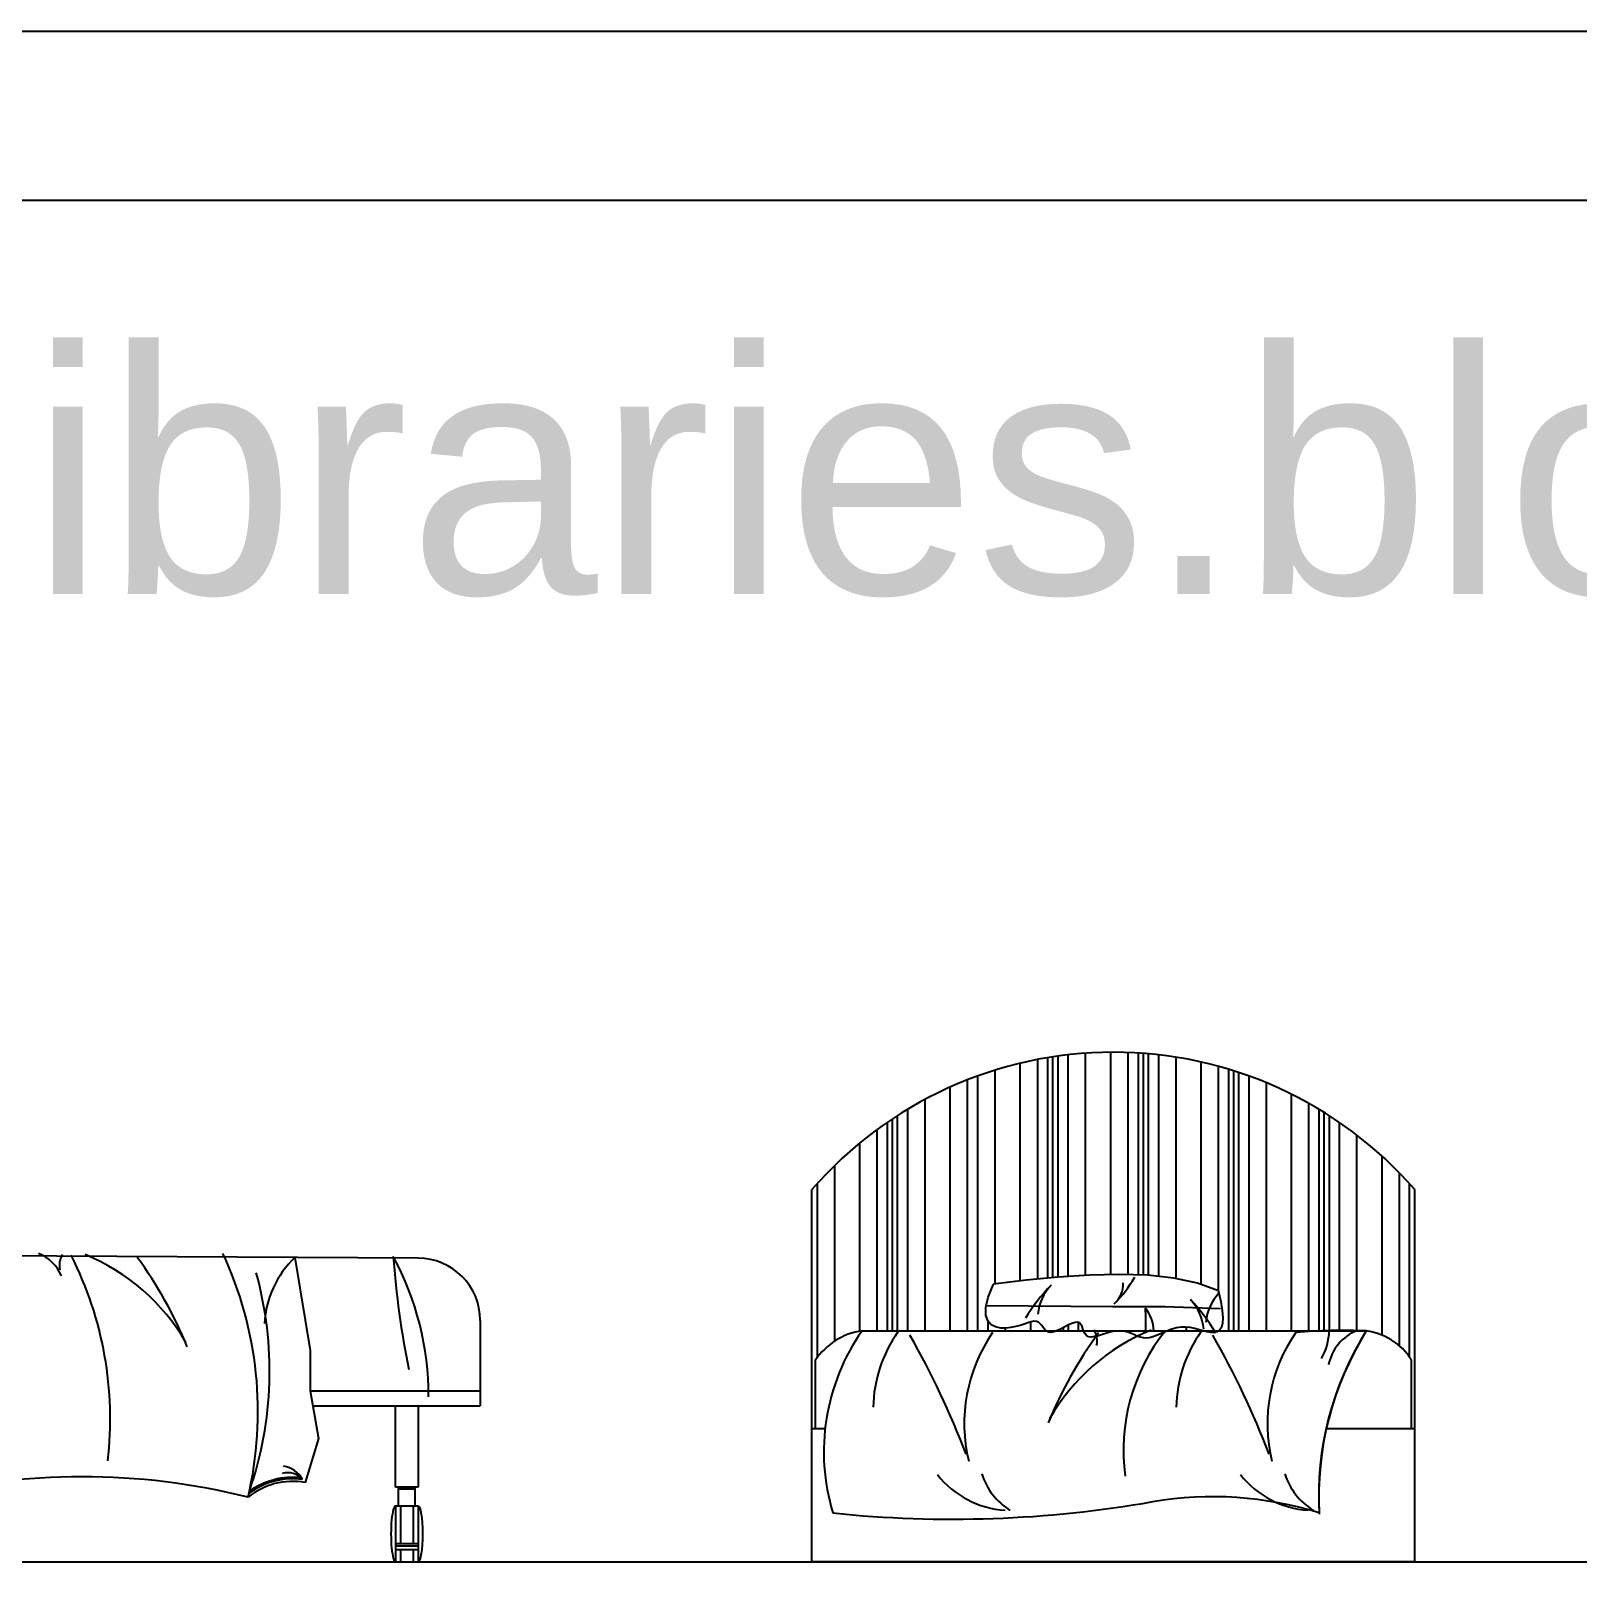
# Model space of a CAD drawing. Header units: inches. Extents: x 18.5 to 61, y 8.5 to 33.3.
# Drawn here: x 22.205 to 25.283, y 30.171 to 33.277 of the extents above; entities that cross this region are included whole.
import ezdxf

# ---------------------------------------------------------------- set-up
doc = ezdxf.new("R2010")
doc.units = ezdxf.units.IN
doc.header["$MEASUREMENT"] = 0
for name, color, linetype in [('02', 2, 'Continuous'), ('1', 1, 'Continuous'), ('kadrbm', 4, 'Continuous')]:
    doc.layers.add(name, color=color, linetype=linetype)
doc.styles.add('bmmm', font='swissel.ttf')

# ---------------------------------------------------------------- blocks, each defined once
blk = doc.blocks.new('kadrbm')
at = {"layer": 'kadrbm', "color": 4}
blk.add_lwpolyline([(0, 0), (0, 24.7972), (21, 24.7972), (21, 0), (0, 0)], close=True, dxfattribs=at)
blk.add_lwpolyline([(20.6631, 0.3257), (20.6631, 24.4603), (0.3369, 24.4603), (0.3369, 0.3257), (20.6631, 0.3257)], dxfattribs=at)
at = {"layer": 'kadrbm', "color": 211, "true_color": 0xf674fb, "style": 'bmmm'}
blk.add_text('www.cad-libraries.blogspot.com', height=0.485134, dxfattribs=at).set_placement((0.5726, 23.6772))

msp = doc.modelspace()

# ---------------------------------------------------------------- linework, layer by layer
at = {"layer": '02'}
for p, q in [((24.1735, 30.7894), (24.1735, 31.2229)), ((24.2081, 30.793), (24.2081, 31.2303)), ((24.2285, 30.795), (24.2285, 31.234)), ((24.2386, 30.796), (24.2386, 31.2356)), ((24.2487, 30.797), (24.2487, 31.2371)), ((24.269, 30.7984), (24.269, 31.2396)), ((24.3036, 30.8007), (24.3036, 31.2428)), ((24.3535, 30.8022), (24.3535, 31.2447)), ((24.3881, 30.8021), (24.3881, 31.2441)), ((24.4085, 30.8014), (24.4085, 31.2431)), ((24.4186, 30.8011), (24.4186, 31.2424)), ((24.4287, 30.8006), (24.4287, 31.2416)), ((24.449, 30.7998), (24.449, 31.2395)), ((24.4836, 30.7941), (24.4836, 31.2348)), ((24.5335, 30.7824), (24.5335, 31.2252)), ((24.0687, 30.6904), (24.0687, 31.19)), ((24.089, 30.6904), (24.089, 31.1976)), ((24.1236, 30.7834), (24.1236, 31.2092)), ((24.5681, 30.7698), (24.5681, 31.2166)), ((24.5885, 30.6904), (24.5885, 31.2107)), ((24.5986, 30.6904), (24.5986, 31.2076)), ((24.6087, 30.6904), (24.6087, 31.2043)), ((24.629, 30.6904), (24.629, 31.1973)), ((24.0341, 30.6904), (24.0341, 31.1755)), ((24.6636, 30.6904), (24.6636, 31.1838)), ((24.7135, 30.6904), (24.7135, 31.1611)), ((23.9496, 30.6904), (23.9496, 31.1315)), ((23.9842, 30.6904), (23.9842, 31.1511)), ((24.7481, 30.6904), (24.7481, 31.1428)), ((24.7685, 30.6904), (24.7685, 31.1309)), ((24.7786, 30.6904), (24.7786, 31.1247)), ((23.909, 30.6904), (23.909, 31.1054)), ((23.9191, 30.6904), (23.9191, 31.1123)), ((23.9292, 30.6904), (23.9292, 31.1188)), ((24.7887, 30.6904), (24.7887, 31.1183)), ((24.809, 30.6904), (24.809, 31.1048)), ((23.8541, 30.6897), (23.8541, 31.0642)), ((23.8887, 30.6904), (23.8887, 31.091)), ((24.8436, 30.6904), (24.8436, 31.0796)), ((24.8935, 30.6818), (24.8935, 31.0379)), ((23.8042, 30.6699), (23.8042, 31.0196)), ((24.9281, 30.6605), (24.9281, 31.0045)), ((23.7586, 30.2304), (23.7586, 30.9714)), ((23.7696, 30.6362), (23.7696, 30.9838)), ((24.9485, 30.6378), (24.9485, 30.9828)), ((24.9586, 30.2304), (24.9586, 30.9714)), ((22.9747, 30.8349), (20.6758, 30.8479)), ((22.7295, 30.8364), (22.7602, 30.651)), ((24.1096, 30.7571), (24.12, 30.7829)), ((24.1851, 30.7908), (24.12, 30.7829)), ((24.2491, 30.7971), (24.1851, 30.7908)), ((24.3112, 30.8012), (24.2491, 30.7971)), ((24.3708, 30.8026), (24.3112, 30.8012)), ((24.427, 30.8008), (24.3708, 30.8026)), ((24.4792, 30.7951), (24.427, 30.8008)), ((24.5265, 30.7849), (24.4792, 30.7951)), ((24.5683, 30.7698), (24.5265, 30.7849)), ((24.1048, 30.7368), (24.1096, 30.7571)), ((24.5673, 30.771), (24.5725, 30.7489)), ((24.1048, 30.7213), (24.1048, 30.7368)), ((24.1086, 30.7101), (24.1048, 30.7213)), ((24.3578, 30.738), (24.1064, 30.7399)), ((24.461, 30.738), (24.3578, 30.738)), ((24.5722, 30.7341), (24.461, 30.738)), ((24.5725, 30.7489), (24.5755, 30.7308)), ((24.5755, 30.7308), (24.5766, 30.7164)), ((23.0986, 30.711), (23.0986, 30.5413)), ((23.8586, 30.6904), (24.8586, 30.6904)), ((24.1155, 30.7025), (24.1086, 30.7101)), ((24.1097, 30.6904), (24.1097, 30.7089)), ((24.1244, 30.698), (24.1155, 30.7025)), ((24.1346, 30.6959), (24.1244, 30.698)), ((24.145, 30.6957), (24.1346, 30.6959)), ((24.1443, 30.6904), (24.1443, 30.6957)), ((24.155, 30.6968), (24.145, 30.6957)), ((24.1644, 30.6987), (24.155, 30.6968)), ((24.1731, 30.7012), (24.1644, 30.6987)), ((24.1811, 30.7038), (24.1731, 30.7012)), ((24.1884, 30.7063), (24.1811, 30.7038)), ((24.1949, 30.7082), (24.1884, 30.7063)), ((24.1942, 30.6904), (24.1942, 30.708)), ((24.2007, 30.7092), (24.1949, 30.7082)), ((24.2056, 30.7089), (24.2007, 30.7092)), ((24.2096, 30.7072), (24.2056, 30.7089)), ((24.2131, 30.7043), (24.2096, 30.7072)), ((24.2162, 30.7007), (24.2131, 30.7043)), ((24.2191, 30.6968), (24.2162, 30.7007)), ((24.2222, 30.693), (24.2191, 30.6968)), ((24.2257, 30.6899), (24.2222, 30.693)), ((24.2297, 30.6878), (24.2257, 30.6899)), ((24.2474, 30.6908), (24.2406, 30.6883)), ((24.2547, 30.6942), (24.2474, 30.6908)), ((24.2492, 30.6904), (24.2492, 30.6916)), ((24.2621, 30.6981), (24.2547, 30.6942)), ((24.2593, 30.6904), (24.2593, 30.6966)), ((24.2695, 30.7019), (24.2621, 30.6981)), ((24.2694, 30.6904), (24.2694, 30.7018)), ((24.2764, 30.7051), (24.2695, 30.7019)), ((24.2825, 30.7071), (24.2764, 30.7051)), ((24.2876, 30.7076), (24.2825, 30.7071)), ((24.2915, 30.7062), (24.2876, 30.7076)), ((24.2897, 30.6904), (24.2897, 30.7068)), ((24.2943, 30.7031), (24.2915, 30.7062)), ((24.2965, 30.6989), (24.2943, 30.7031)), ((24.2983, 30.6941), (24.2965, 30.6989)), ((24.3002, 30.6891), (24.2983, 30.6941)), ((24.3024, 30.6846), (24.3002, 30.6891)), ((24.3628, 30.6898), (24.3542, 30.688)), ((24.371, 30.6904), (24.3628, 30.6898)), ((24.3787, 30.6898), (24.371, 30.6904)), ((24.3858, 30.688), (24.3787, 30.6898)), ((24.4664, 30.6903), (24.4577, 30.6865)), ((24.4753, 30.6936), (24.4664, 30.6903)), ((24.4697, 30.6904), (24.4697, 30.6915)), ((24.4843, 30.6962), (24.4753, 30.6936)), ((24.4935, 30.6977), (24.4843, 30.6962)), ((24.5027, 30.6977), (24.4935, 30.6977)), ((24.5118, 30.6966), (24.5027, 30.6977)), ((24.5043, 30.6904), (24.5043, 30.6975)), ((24.5208, 30.6947), (24.5118, 30.6966)), ((24.5295, 30.6924), (24.5208, 30.6947)), ((24.5379, 30.69), (24.5295, 30.6924)), ((24.5458, 30.6881), (24.5379, 30.69)), ((24.5702, 30.6916), (24.5654, 30.6882)), ((24.5738, 30.6971), (24.5702, 30.6916)), ((24.576, 30.7053), (24.5738, 30.6971)), ((24.5766, 30.7164), (24.576, 30.7053)), ((24.2347, 30.6871), (24.2297, 30.6878)), ((24.2406, 30.6883), (24.2347, 30.6871)), ((24.3054, 30.6809), (24.3024, 30.6846)), ((24.3095, 30.6785), (24.3054, 30.6809)), ((24.3149, 30.6779), (24.3095, 30.6785)), ((24.3214, 30.6787), (24.3149, 30.6779)), ((24.3289, 30.6806), (24.3214, 30.6787)), ((24.337, 30.683), (24.3289, 30.6806)), ((24.3456, 30.6856), (24.337, 30.683)), ((24.3542, 30.688), (24.3456, 30.6856)), ((24.3926, 30.6855), (24.3858, 30.688)), ((24.3992, 30.6827), (24.3926, 30.6855)), ((24.4057, 30.6799), (24.3992, 30.6827)), ((24.4123, 30.6776), (24.4057, 30.6799)), ((24.419, 30.6761), (24.4123, 30.6776)), ((24.426, 30.6759), (24.419, 30.6761)), ((24.4334, 30.6771), (24.426, 30.6759)), ((24.4412, 30.6796), (24.4334, 30.6771)), ((24.4493, 30.6828), (24.4412, 30.6796)), ((24.4577, 30.6865), (24.4493, 30.6828)), ((24.5531, 30.6869), (24.5458, 30.6881)), ((24.5596, 30.6868), (24.5531, 30.6869)), ((24.5654, 30.6882), (24.5596, 30.6868)), ((22.7602, 30.651), (22.7602, 30.571)), ((23.7653, 30.6316), (23.7653, 30.4954)), ((24.9518, 30.6327), (24.9518, 30.4954)), ((22.7602, 30.571), (23.0986, 30.571)), ((22.7602, 30.571), (22.7764, 30.4761)), ((22.7653, 30.5413), (23.0986, 30.5413)), ((22.9301, 30.3791), (22.9301, 30.5413)), ((22.9747, 30.5413), (22.9747, 30.3791)), ((23.0986, 30.5413), (23.0986, 30.5413)), ((22.7764, 30.4761), (22.7498, 30.3886)), ((23.7852, 30.4954), (23.7586, 30.4954)), ((24.9586, 30.4954), (24.7823, 30.4954)), ((22.9747, 30.3791), (22.9301, 30.3791)), ((22.9357, 30.3419), (22.9357, 30.3791)), ((22.9692, 30.3419), (22.9692, 30.3791)), ((22.9692, 30.3753), (22.9357, 30.3753)), ((22.9301, 30.3419), (22.9747, 30.3419)), ((22.9301, 30.3419), (22.9301, 30.2304)), ((22.94, 30.3419), (22.94, 30.2668)), ((22.9648, 30.3419), (22.9648, 30.2668)), ((22.9747, 30.3419), (22.9747, 30.2304)), ((22.9301, 30.2668), (22.9747, 30.2668)), ((22.9301, 30.2624), (22.9747, 30.2624)), ((22.9301, 30.2549), (22.9747, 30.2549)), ((22.94, 30.2549), (22.94, 30.2304)), ((22.9648, 30.2549), (22.9648, 30.2304)), ((24.9586, 30.2304), (23.7586, 30.2304))]:
    msp.add_line(p, q, dxfattribs=at)
for centre, radius, start, end in [((24.3586, 30.4495), 0.7952, 41.0183, 138.9817), ((22.1925, 30.7711), 0.0776, 21.4299, 69.8201), ((21.9102, 30.5293), 0.7459, 346.7967, 24.9959), ((22.3019, 30.821), 0.041, 149.1725, 193.0526), ((21.6458, 30.5161), 0.7162, 353.2023, 26.9419), ((22.1564, 30.4614), 0.4113, 30.0107, 67.7177), ((21.7397, 30.3414), 0.838, 22.2499, 36.2027), ((22.8655, 30.6946), 0.1965, 133.806, 176.9976), ((22.4109, 30.5602), 0.5849, 359.9034, 28.4136), ((24.768, 30.9771), 1.8479, 184.3011, 191.3633), ((22.9747, 30.711), 0.1239, 0, 90), ((21.9506, 30.6098), 0.7288, 340.8688, 15.582), ((24.1873, 30.919), 0.2461, 314.771, 330.3671), ((24.3269, 30.7832), 0.0515, 310.9155, 2.8599), ((24.5102, 30.5147), 0.3832, 135.9191, 148.4138), ((24.3081, 30.7123), 0.1005, 136.6656, 173.6959), ((24.4385, 30.6844), 0.1005, 5.4727, 42.503), ((24.2334, 30.4897), 0.3832, 30.7548, 43.2495), ((24.6425, 30.6967), 0.1005, 136.6656, 173.6959), ((24.3582, 30.6861), 0.0814, 2.7924, 37.4926), ((23.7222, 30.7014), 0.7014, 359.0724, 2.7951), ((23.8783, 30.5558), 0.136, 98.3295, 146.1643), ((24.2024, 30.4493), 0.4199, 144.965, 196.8338), ((24.5913, 30.3078), 0.4151, 112.2823, 149.9893), ((24.2852, 30.6706), 0.0414, 346.9474, 30.8275), ((24.757, 30.4534), 0.3781, 141.2012, 188.0013), ((24.8173, 29.5693), 1.1216, 87.6961, 94.8885), ((25.3833, 30.3618), 0.6158, 147.7878, 183.1667), ((25.3959, 30.3583), 0.6283, 148.1338, 182.9872), ((24.6685, 30.6946), 0.1202, 330.4651, 358.0095), ((24.8765, 30.6056), 0.091, 111.1763, 169.1694), ((24.8465, 30.5668), 0.1242, 32.0174, 84.4466), ((24.1521, 30.5323), 0.2715, 144.9354, 178.7832), ((22.4316, 29.8177), 1.7503, 21.0008, 29.5691), ((24.3809, 30.5056), 0.3189, 145.3773, 193.5872), ((25.0118, 30.1867), 0.8457, 143.7973, 157.7501), ((24.7553, 30.5323), 0.2715, 144.9354, 178.7832), ((23.0347, 29.8177), 1.7503, 21.0008, 29.5691), ((24.9841, 30.5056), 0.3189, 145.3773, 193.5872), ((22.6994, 30.3696), 0.0518, 28.6242, 81.413), ((22.3055, 29.0425), 1.3574, 75.8888, 104.1112), ((22.7257, 30.2493), 0.1414, 80.2073, 129.1717), ((22.7257, 30.2493), 0.1464, 82.4667, 126.7483), ((22.7257, 30.2493), 0.1494, 83.7345, 125.4454), ((22.7162, 30.3705), 0.0374, 39.7705, 108.0679), ((24.1556, 30.5198), 0.1871, 218.2113, 266.2571), ((24.2207, 30.4438), 0.1295, 197.1977, 238.7533), ((24.7588, 30.5198), 0.1871, 218.2113, 266.2571), ((24.8239, 30.4438), 0.1295, 197.1977, 238.7533), ((24.0387, 32.61), 2.2946, 264.0403, 280.0056), ((24.5559, 29.6472), 0.7129, 72.6567, 99.567)]:
    msp.add_arc(centre, radius, start, end, dxfattribs=at)
msp.add_ellipse((22.9301, 30.2862), major_axis=(0, 0.0557), ratio=0.165349, start_param=0, end_param=3.141593, dxfattribs=at)
at = {"layer": '02', "extrusion": (0, 0, -1)}
msp.add_ellipse((22.9747, 30.2862), major_axis=(0, 0.0557), ratio=0.165349, start_param=-6.283185, end_param=-3.141593, dxfattribs=at)
at = {"layer": '1'}
msp.add_line((20.3274, 30.2304), (37.6916, 30.2304), dxfattribs=at)

# ---------------------------------------------------------------- block references
at = {"layer": 'kadrbm'}
msp.add_blockref('kadrbm', (18.5047, 8.4798), dxfattribs=at)

doc.saveas('drawing.dxf')
